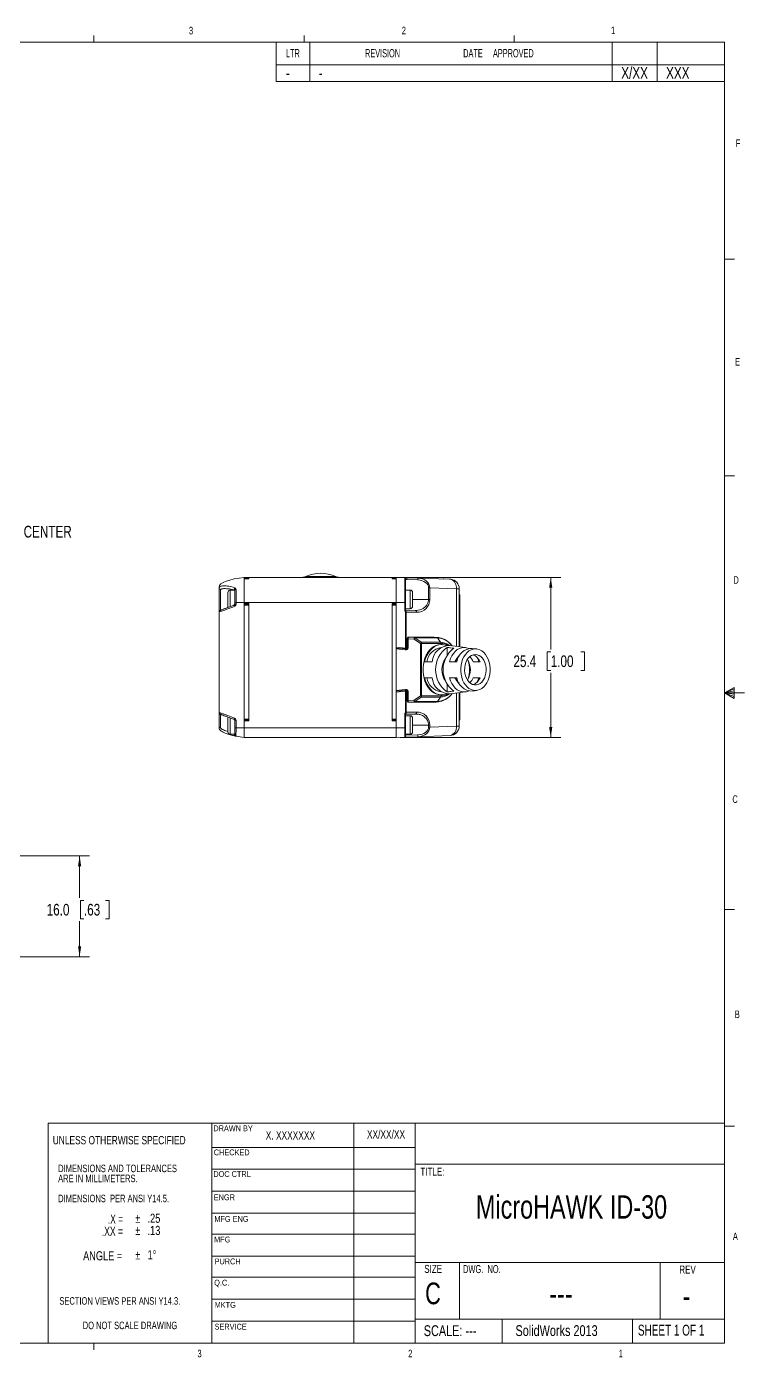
# Model space of a CAD drawing. Header units: millimetres. Extents: x 7 to 553, y 4 to 429.
# Drawn here: x 325.3 to 553, y 5.9 to 428.1 of the extents above; entities that cross this region are included whole.
import ezdxf

# ---------------------------------------------------------------- set-up
doc = ezdxf.new("R2010")
doc.units = ezdxf.units.MM
doc.styles.add('SLDTEXTSTYLE0', font='TXT', dxfattribs={"width": 0.75})
doc.styles.add('SLDTEXTSTYLE2', font='TXT', dxfattribs={"width": 0.694444})
doc.styles.add('SLDTEXTSTYLE3', font='TXT', dxfattribs={"width": 0.6875})
doc.styles.add('SLDTEXTSTYLE4', font='TXT', dxfattribs={"width": 0.7})
doc.styles.add('SLDTEXTSTYLE5', font='TXT', dxfattribs={"width": 0.55})
doc.dimstyles.new('SLDDIMSTYLE0', dxfattribs={"dimtxt": 3.704167, "dimasz": 3.302, "dimexe": 0, "dimexo": 0.0625, "dimgap": 0.926042, "dimtad": 0, "dimtih": 1, "dimtoh": 1, "dimdec": 1, "dimlfac": 0.5, "dimrnd": 1e-09, "dimzin": 12, "dimdsep": 46, "dimtxsty": 'SLDTEXTSTYLE0', "dimsah": 1, "dimcen": 0.09, "dimadec": 0, "dimazin": 3, "dimtfac": 1, "dimtdec": 1, "dimtofl": 0, "dimtmove": 0, "dimatfit": 3, "dimfxl": 1, "dimfrac": 2, "dimtolj": 1, "dimtzin": 12, "dimarcsym": 0})
doc.dimstyles.new('SLDDIMSTYLE1', dxfattribs={"dimtxt": 3.704167, "dimasz": 3.302, "dimexe": 0, "dimexo": 0.0625, "dimgap": 0.926042, "dimtad": 0, "dimtih": 1, "dimtoh": 1, "dimdec": 1, "dimlfac": 0.5, "dimrnd": 1e-09, "dimzin": 4, "dimdsep": 46, "dimtxsty": 'SLDTEXTSTYLE0', "dimsah": 1, "dimcen": 0.09, "dimadec": 0, "dimazin": 1, "dimtfac": 1, "dimtdec": 1, "dimtofl": 0, "dimtmove": 0, "dimatfit": 3, "dimfxl": 1, "dimfrac": 2, "dimtolj": 1, "dimtzin": 12, "dimarcsym": 0})

# ---------------------------------------------------------------- blocks, each defined once
blk = doc.blocks.new('SW_NOTE_1')
at = {"color": 0, "linetype": 'Continuous', "lineweight": 0, "char_height": 2.91, "attachment_point": 1, "style": 'SLDTEXTSTYLE0'}
for s, insert in [('%%p', (0, 3.75)), ('.25', (3.91, 3.75)), ('%%p', (0, -0.13)), ('.13', (3.91, -0.13)), ('%%p', (0, -7.89)), ('1°', (3.91, -7.89))]:
    blk.add_mtext(s, dxfattribs=dict(at, insert=insert))
blk = doc.blocks.new('SW_NOTE_2')
at = {"color": 0, "linetype": 'Continuous', "lineweight": 0, "char_height": 2.3813, "attachment_point": 1, "style": 'SLDTEXTSTYLE0'}
for s, insert in [('DIMENSIONS AND TOLERANCES', (0, 3.07)), ('ARE IN MILLIMETERS.', (0, -0.11)), ('DIMENSIONS  PER ANSI Y14.5.', (0, -6.46))]:
    blk.add_mtext(s, dxfattribs=dict(at, insert=insert))
blk = doc.blocks.new('SW_NOTE_3')
at = {"color": 0, "linetype": 'Continuous', "lineweight": 0, "char_height": 2.91, "attachment_point": 3}
for s, insert, style in [('.X =', (27.47, 3.75), 'SLDTEXTSTYLE3'), ('.XX =', (27.45, -0.13), 'SLDTEXTSTYLE4'), ('ANGLE =', (27.19, -7.89), 'SLDTEXTSTYLE0')]:
    blk.add_mtext(s, dxfattribs=dict(at, insert=insert, style=style))
blk = doc.blocks.new('_D_1')
at = {"color": 7, "linetype": 'Continuous', "lineweight": 18}
for p, q in [((442.59, 253.41), (494.75, 253.41)), ((491.58, 253.41), (491.58, 230.51)), ((491.58, 229.76), (490.45, 229.76)), ((490.45, 229.76), (490.45, 223.88)), ((501.15, 229.76), (502.28, 229.76)), ((502.28, 229.76), (502.28, 223.88)), ((490.45, 223.88), (491.58, 223.88)), ((502.28, 223.88), (501.15, 223.88)), ((491.58, 202.61), (491.58, 223.12)), ((443.81, 202.61), (494.75, 202.61))]:
    blk.add_line(p, q, dxfattribs=at)
for points in [[(491.58, 253.41), (491.07, 250.11), (492.09, 250.11)], [(491.58, 202.61), (492.09, 205.91), (491.07, 205.91)]]:
    blk.add_solid(points, dxfattribs=at)
at = {"color": 7, "linetype": 'Continuous', "lineweight": 18, "char_height": 3.704, "attachment_point": 1, "style": 'SLDTEXTSTYLE0'}
for s, insert in [('25.4', (479.75, 228.65)), ('1.00', (491.58, 228.65))]:
    blk.add_mtext(s, dxfattribs=dict(at, insert=insert))
blk = doc.blocks.new('_D_4')
at = {"color": 7, "linetype": 'Continuous', "lineweight": 18}
for p, q in [((304.05, 165.04), (345.27, 165.04)), ((342.1, 165.04), (342.1, 151.68)), ((343.47, 150.93), (342.34, 150.93)), ((342.34, 150.93), (342.34, 145.04)), ((350.3, 150.93), (351.43, 150.93)), ((351.43, 150.93), (351.43, 145.04)), ((342.1, 133.04), (342.1, 144.29)), ((342.34, 145.04), (343.47, 145.04)), ((351.43, 145.04), (350.3, 145.04)), ((305.52, 133.04), (345.27, 133.04))]:
    blk.add_line(p, q, dxfattribs=at)
for points in [[(342.1, 165.04), (341.59, 161.74), (342.6, 161.74)], [(342.1, 133.04), (342.6, 136.34), (341.59, 136.34)]]:
    blk.add_solid(points, dxfattribs=at)
at = {"color": 7, "linetype": 'Continuous', "lineweight": 18, "char_height": 3.704, "attachment_point": 1, "style": 'SLDTEXTSTYLE0'}
for s, insert in [('16.0', (331.64, 149.81)), ('.63', (343.47, 149.81))]:
    blk.add_mtext(s, dxfattribs=dict(at, insert=insert))

msp = doc.modelspace()

# ---------------------------------------------------------------- linework, layer by layer
at = {"color": 7, "linetype": 'Continuous', "lineweight": 18}
for p, q in [((13.281, 423.179), (546.681, 423.179)), ((346.656, 423.179), (346.656, 425.333)), ((404.441, 423.179), (404.441, 410.733)), ((413.331, 423.179), (413.331, 425.333)), ((415.109, 423.179), (415.109, 410.733)), ((480.006, 423.179), (480.006, 425.333)), ((511.121, 423.179), (511.121, 410.733)), ((525.345, 423.179), (525.345, 410.733)), ((546.681, 10.429), (546.681, 423.179)), ((404.441, 416.067), (546.681, 416.067)), ((404.441, 410.733), (546.681, 410.733)), ((546.681, 354.371), (549.856, 354.371)), ((546.681, 285.587), (549.856, 285.587)), ((394.337, 253.412), (395.837, 253.412)), ((394.337, 253.089), (394.337, 253.412)), ((394.337, 245.412), (394.337, 253.412)), ((395.837, 253.412), (395.837, 253.089)), ((395.837, 252.909), (395.837, 253.412)), ((395.837, 253.412), (441.318, 253.412)), ((402.08, 253.414), (402.08, 253.412)), ((403.392, 253.414), (402.08, 253.414)), ((403.392, 253.414), (403.392, 253.412)), ((404.174, 253.414), (404.174, 253.412)), ((405.08, 253.414), (405.08, 253.412)), ((407.74, 253.414), (407.74, 253.412)), ((407.74, 253.414), (412.681, 253.414)), ((424.475, 253.414), (435.416, 253.414)), ((435.416, 253.414), (435.416, 253.412)), ((441.318, 253.415), (442.55, 253.415)), ((441.318, 253.092), (441.318, 253.415)), ((442.539, 253.412), (442.539, 245.412)), ((442.55, 253.415), (442.55, 253.092)), ((445.912, 253.294), (442.55, 253.411)), ((386.337, 249.97), (386.337, 250.412)), ((386.337, 242.445), (386.337, 249.97)), ((388.986, 249.764), (388.73, 249.78)), ((391.203, 249.358), (389.904, 249.358)), ((391.377, 249.357), (391.377, 248.423)), ((394.337, 253.089), (395.837, 253.089)), ((395.837, 252.925), (394.337, 252.925)), ((394.337, 245.412), (394.337, 252.909)), ((395.837, 252.909), (394.337, 252.909)), ((441.318, 253.092), (442.55, 253.092)), ((441.318, 253.08), (441.318, 253.092)), ((441.318, 252.909), (441.318, 253.092)), ((442.539, 252.925), (441.318, 252.925)), ((442.539, 252.909), (441.318, 252.909)), ((442.539, 252.909), (442.539, 245.412)), ((442.55, 253.092), (442.55, 253.079)), ((445.288, 245.412), (445.288, 253.316)), ((445.539, 253.039), (445.539, 245.412)), ((445.902, 252.694), (445.539, 252.707)), ((447.012, 249.358), (445.539, 249.358)), ((449.452, 252.57), (445.902, 252.694)), ((445.912, 253.294), (449.463, 253.17)), ((449.463, 253.17), (459.449, 252.821)), ((452.822, 246.412), (452.822, 250.11)), ((452.822, 250.11), (453.235, 250.11)), ((453.235, 250.11), (453.235, 246.412)), ((461.66, 249.816), (453.235, 250.11)), ((457.655, 252.887), (457.655, 252.884)), ((459.449, 252.821), (459.644, 252.814)), ((462.539, 249.816), (461.66, 249.816)), ((462.539, 249.816), (462.539, 231.392)), ((389.142, 246.412), (389.142, 248.596)), ((389.142, 244.227), (389.142, 246.412)), ((391.377, 245.426), (391.377, 248.423)), ((394.337, 245.412), (391.779, 245.412)), ((394.337, 205.612), (394.337, 245.412)), ((394.337, 245.062), (394.337, 245.412)), ((394.337, 245.412), (442.539, 245.412)), ((395.837, 245.062), (394.337, 245.062)), ((395.837, 207.902), (395.837, 245.062)), ((442.539, 245.062), (441.318, 245.062)), ((441.318, 207.902), (441.318, 245.062)), ((445.288, 245.412), (442.539, 245.412)), ((442.539, 245.412), (442.539, 231.208)), ((442.539, 245.412), (442.539, 245.062)), ((445.288, 242.672), (445.288, 245.412)), ((445.539, 245.412), (445.288, 245.412)), ((445.539, 245.412), (445.539, 242.861)), ((447.774, 248.596), (447.774, 244.227)), ((452.822, 246.412), (453.235, 246.412)), ((462.539, 247.832), (462.793, 247.832)), ((462.793, 245.832), (462.539, 245.832)), ((462.793, 247.832), (462.793, 245.832)), ((462.793, 245.832), (462.793, 231.361)), ((386.337, 210.519), (386.337, 242.445)), ((395.837, 244.802), (394.337, 244.802)), ((394.337, 244.799), (395.837, 244.799)), ((395.837, 244.539), (394.337, 244.539)), ((394.337, 208.425), (394.337, 244.539)), ((395.837, 208.425), (395.837, 244.539)), ((442.539, 244.802), (441.318, 244.802)), ((445.539, 243.465), (447.012, 243.465)), ((445.539, 242.968), (448.651, 242.914)), ((445.545, 230.938), (445.545, 242.372)), ((445.72, 242.372), (445.545, 242.372)), ((445.72, 242.372), (445.72, 230.938)), ((449.065, 242.314), (445.72, 242.372)), ((446.038, 233.932), (446.038, 230.937)), ((446.307, 233.932), (446.307, 230.937)), ((448.222, 233.818), (446.307, 233.932)), ((454.573, 234.418), (446.531, 234.418)), ((446.547, 234.417), (446.531, 234.418)), ((446.547, 234.417), (448.235, 234.316)), ((454.589, 234.417), (446.547, 234.417)), ((450.227, 232.449), (448.222, 233.818)), ((448.235, 234.316), (455.403, 234.316)), ((448.454, 234.172), (450.46, 232.803)), ((455.622, 234.172), (448.454, 234.172)), ((450.227, 215.774), (450.227, 232.449)), ((450.564, 232.449), (450.227, 232.449)), ((450.46, 232.803), (456.59, 232.803)), ((450.564, 232.449), (450.564, 215.774)), ((456.694, 232.449), (450.564, 232.449)), ((454.589, 234.417), (454.573, 234.418)), ((455.403, 234.316), (454.589, 234.417)), ((455.226, 234.377), (454.589, 234.417)), ((456.035, 234.277), (455.226, 234.377)), ((455.622, 234.172), (456.59, 232.803)), ((442.535, 217.541), (442.535, 230.683)), ((445.445, 230.421), (442.535, 230.683)), ((442.539, 231.208), (445.545, 230.938)), ((442.539, 230.947), (442.539, 231.208)), ((442.55, 231.171), (442.55, 230.719)), ((442.55, 230.945), (445.513, 230.679)), ((442.55, 230.941), (445.46, 230.679)), ((445.545, 230.938), (445.72, 230.938)), ((456.694, 232.088), (457.187, 232.057)), ((457.395, 232.031), (457.187, 232.057)), ((458.699, 231.175), (458.699, 228.714)), ((464.53, 231.145), (459.528, 231.766)), ((460.318, 231.668), (460.041, 231.995)), ((462.291, 228.22), (462.375, 228.144)), ((462.416, 228.22), (462.297, 228.22)), ((468.089, 230.703), (466.663, 230.88)), ((469.148, 226.652), (466.998, 226.652)), ((451.576, 221.572), (453.925, 221.572)), ((462.375, 220.079), (462.291, 220.003)), ((462.297, 220.003), (462.416, 220.003)), ((466.998, 221.572), (469.148, 221.572)), ((442.535, 217.541), (445.445, 217.802)), ((445.545, 217.285), (442.539, 217.015)), ((442.539, 217.015), (442.539, 217.276)), ((442.539, 217.015), (442.539, 205.612)), ((445.513, 217.544), (442.55, 217.278)), ((445.46, 217.544), (442.55, 217.283)), ((442.55, 217.504), (442.55, 217.052)), ((445.545, 210.591), (445.545, 217.285)), ((445.72, 217.285), (445.545, 217.285)), ((445.72, 217.285), (445.72, 210.591)), ((446.038, 217.286), (446.038, 214.291)), ((446.307, 217.286), (446.307, 214.291)), ((448.222, 214.405), (450.227, 215.774)), ((450.46, 215.42), (448.454, 214.052)), ((450.564, 215.774), (450.227, 215.774)), ((456.59, 215.42), (450.46, 215.42)), ((450.564, 215.774), (456.694, 215.774)), ((455.622, 214.052), (456.59, 215.42)), ((457.187, 216.166), (457.395, 216.192)), ((458.699, 219.51), (458.699, 217.049)), ((459.528, 216.457), (464.53, 217.078)), ((460, 216.182), (460.318, 216.555)), ((462.539, 216.831), (462.539, 206.207)), ((462.793, 216.862), (462.793, 210.222)), ((466.663, 217.343), (468.089, 217.52)), ((546.681, 216.804), (549.83, 218.469)), ((549.83, 218), (546.681, 216.804)), ((549.83, 217.392), (546.681, 216.804)), ((549.83, 216.315), (546.681, 216.804)), ((549.83, 215.637), (546.681, 216.804)), ((549.83, 214.943), (546.681, 216.804)), ((546.681, 216.804), (553.031, 216.804)), ((549.83, 218.469), (549.83, 214.943)), ((446.307, 214.291), (448.222, 214.405)), ((446.531, 213.805), (446.547, 213.806)), ((446.531, 213.805), (454.573, 213.805)), ((448.235, 213.907), (446.547, 213.806)), ((446.547, 213.806), (454.589, 213.806)), ((455.403, 213.907), (448.235, 213.907)), ((448.454, 214.052), (455.622, 214.052)), ((454.589, 213.806), (454.573, 213.805)), ((455.403, 213.907), (454.589, 213.806)), ((454.589, 213.806), (455.226, 213.846)), ((455.226, 213.846), (456.035, 213.946)), ((386.337, 205.612), (386.337, 210.519)), ((389.142, 206.552), (389.142, 208.736)), ((391.377, 208.093), (391.377, 207.203)), ((391.377, 205.62), (391.377, 207.203)), ((394.337, 208.425), (395.837, 208.425)), ((395.837, 208.165), (394.337, 208.165)), ((395.837, 208.162), (394.337, 208.162)), ((394.337, 205.612), (394.337, 207.902)), ((395.837, 207.902), (394.337, 207.902)), ((442.539, 208.167), (441.318, 208.167)), ((442.539, 208.162), (441.318, 208.162)), ((442.539, 207.902), (441.318, 207.902)), ((442.539, 207.902), (442.539, 205.612)), ((445.288, 205.612), (445.288, 210.291)), ((445.539, 210.103), (445.539, 205.612)), ((448.651, 210.05), (445.539, 209.995)), ((447.012, 209.498), (445.539, 209.498)), ((445.72, 210.591), (445.545, 210.591)), ((445.72, 210.591), (449.065, 210.65)), ((447.774, 208.736), (447.774, 206.552)), ((462.539, 210.222), (462.793, 210.222)), ((462.793, 208.222), (462.539, 208.222)), ((462.793, 210.222), (462.793, 208.222)), ((389.142, 204.367), (389.142, 206.552)), ((389.904, 203.605), (391.377, 203.605)), ((391.377, 205.62), (391.377, 203.605)), ((394.337, 205.612), (391.78, 205.612)), ((391.781, 203.003), (391.781, 203.003)), ((394.337, 205.612), (394.337, 202.612)), ((394.337, 205.612), (442.539, 205.612)), ((445.288, 205.612), (442.539, 205.612)), ((442.539, 205.612), (442.539, 202.612)), ((445.288, 202.708), (442.539, 202.612)), ((445.288, 202.708), (445.288, 205.612)), ((445.539, 205.612), (445.288, 205.612)), ((449.463, 202.853), (445.288, 202.708)), ((445.539, 205.612), (445.539, 202.967)), ((445.539, 203.605), (447.012, 203.605)), ((445.539, 203.316), (449.452, 203.453)), ((447.774, 206.552), (447.774, 204.367)), ((459.644, 203.209), (449.463, 202.853)), ((452.822, 206.552), (453.235, 206.552)), ((452.822, 205.913), (452.822, 206.552)), ((452.822, 205.913), (453.235, 205.913)), ((453.235, 206.552), (453.235, 205.913)), ((453.235, 205.913), (461.66, 206.207)), ((461.66, 206.207), (462.539, 206.207)), ((394.337, 202.612), (442.539, 202.612)), ((546.681, 148.021), (549.856, 148.021)), ((332.087, 80.281), (546.681, 80.281)), ((332.087, 10.429), (332.087, 80.281)), ((384.098, 80.281), (384.098, 10.429)), ((429.055, 80.281), (429.055, 10.429)), ((448.581, 80.281), (448.581, 10.429)), ((448.581, 80.281), (448.581, 10.429)), ((448.581, 80.281), (448.581, 10.429)), ((546.681, 80.281), (546.681, 10.429)), ((546.681, 79.238), (549.856, 79.238)), ((448.581, 72.553), (384.098, 72.553)), ((448.581, 65.583), (384.098, 65.583)), ((448.581, 67.226), (546.681, 67.226)), ((448.581, 58.613), (384.098, 58.613)), ((448.581, 51.643), (384.098, 51.643)), ((448.581, 44.976), (384.098, 44.976)), ((448.581, 38.006), (384.098, 38.006)), ((448.581, 36.028), (546.681, 36.028)), ((462.647, 36.028), (462.647, 17.999)), ((526.343, 36.028), (526.343, 17.999)), ((448.581, 31.339), (384.098, 31.339)), ((448.581, 24.369), (384.098, 24.369)), ((448.581, 17.399), (384.098, 17.399)), ((448.581, 17.999), (546.681, 17.999)), ((476.215, 17.999), (476.215, 10.429)), ((517.515, 17.999), (517.515, 10.429)), ((546.681, 10.429), (13.281, 10.429)), ((346.656, 10.429), (346.656, 8.275)), ((512.413, 10.429), (546.681, 10.429))]:
    msp.add_line(p, q, dxfattribs=at)
at = {"color": 8, "linetype": 'Continuous', "lineweight": 18}
for p, q in [((413.811, 253.68), (423.345, 253.68)), ((386.793, 249.535), (386.793, 242.831)), ((389.904, 249.358), (389.904, 246.412)), ((447.012, 243.465), (447.012, 249.358)), ((459.644, 252.814), (459.648, 252.81)), ((461.66, 231.502), (461.66, 249.816)), ((389.904, 246.412), (389.904, 244.126)), ((452.822, 246.412), (447.774, 246.412)), ((442.539, 244.542), (441.318, 244.542)), ((446.307, 233.932), (446.038, 233.932)), ((445.46, 230.679), (445.514, 230.679)), ((445.72, 230.938), (446.038, 230.938)), ((446.307, 230.937), (446.038, 230.937)), ((445.514, 217.544), (445.46, 217.544)), ((446.038, 217.285), (445.72, 217.285)), ((446.038, 217.286), (446.307, 217.286)), ((461.66, 206.207), (461.66, 216.722)), ((446.038, 214.291), (446.307, 214.291)), ((386.793, 210.133), (386.793, 205.726)), ((389.904, 208.854), (389.904, 206.552)), ((441.318, 208.427), (442.539, 208.427)), ((447.012, 206.552), (447.012, 209.498)), ((389.904, 206.552), (389.904, 203.605)), ((447.012, 203.605), (447.012, 206.552)), ((452.822, 206.552), (447.774, 206.552))]:
    msp.add_line(p, q, dxfattribs=at)
at = {"color": 7, "linetype": 'Continuous', "lineweight": 18, "flags": 128}
for points in [[(445.288, 253.316), (445.539, 253.307), (445.912, 253.294)], [(457.467, 252.89), (457.514, 252.889), (457.591, 252.888), (457.639, 252.887), (457.655, 252.887)], [(461.756, 251.837), (461.756, 251.837), (461.753, 251.837), (461.75, 251.837), (461.745, 251.837), (461.739, 251.837), (461.731, 251.837), (461.722, 251.837), (461.712, 251.838)], [(455.403, 234.316), (456.273, 234.242), (456.936, 234.083)], [(457.187, 216.166), (456.694, 216.135), (455.926, 216.21), (455.172, 216.431), (454.447, 216.796), (453.763, 217.297), (453.135, 217.924), (452.572, 218.667), (452.086, 219.512), (451.686, 220.442), (451.38, 221.441), (451.172, 222.489), (451.067, 223.567), (451.067, 224.656), (451.172, 225.734), (451.38, 226.783), (451.686, 227.781), (452.086, 228.711), (452.572, 229.556), (453.135, 230.299), (453.763, 230.927), (454.447, 231.427), (455.172, 231.792), (455.926, 232.013), (456.694, 232.088)], [(451.576, 226.652), (451.875, 227.667), (452.27, 228.614), (452.753, 229.475), (453.316, 230.233), (453.948, 230.874), (454.635, 231.386), (455.367, 231.759), (456.128, 231.986), (456.903, 232.062), (457.679, 231.986), (458.439, 231.759), (458.462, 231.75)], [(459.435, 226.652), (459.756, 227.61), (460.176, 228.489), (460.683, 229.269), (461.268, 229.933), (461.917, 230.466), (462.614, 230.855), (463.345, 231.093), (464.093, 231.172), (464.841, 231.093), (465.572, 230.855), (465.596, 230.845)], [(467.679, 217.495), (468.377, 217.569), (469.059, 217.789), (469.71, 218.15), (470.315, 218.644), (470.862, 219.261), (471.338, 219.986), (471.731, 220.803), (472.035, 221.694), (472.241, 222.639), (472.345, 223.617), (472.345, 224.606), (472.241, 225.584), (472.035, 226.529), (471.731, 227.42), (471.338, 228.237), (470.862, 228.962), (470.315, 229.579), (469.71, 230.073), (469.059, 230.435), (468.377, 230.655), (467.679, 230.729), (466.982, 230.655), (466.3, 230.435), (465.649, 230.073), (465.044, 229.579), (464.497, 228.962), (464.021, 228.237), (463.627, 227.42), (463.324, 226.529), (463.118, 225.584), (463.014, 224.606), (463.014, 223.617), (463.118, 222.639), (463.324, 221.694), (463.627, 220.803), (464.021, 219.986), (464.497, 219.261), (465.044, 218.644), (465.649, 218.15), (466.3, 217.789), (466.982, 217.569), (467.679, 217.495)], [(467.679, 228.942), (468.289, 228.864), (468.879, 228.634), (469.431, 228.258), (469.927, 227.749), (470.35, 227.123), (470.687, 226.4), (470.928, 225.604), (471.064, 224.76), (471.091, 223.895), (471.009, 223.037), (470.82, 222.213), (470.53, 221.451), (470.148, 220.774), (469.687, 220.204), (469.161, 219.76), (468.588, 219.456), (467.986, 219.301), (467.373, 219.301), (466.771, 219.456), (466.198, 219.76), (465.672, 220.204), (465.211, 220.774), (464.829, 221.451), (464.539, 222.213), (464.35, 223.037), (464.268, 223.895), (464.295, 224.76), (464.431, 225.604), (464.672, 226.4), (465.009, 227.123), (465.432, 227.749), (465.928, 228.258), (466.479, 228.634), (467.07, 228.864), (467.679, 228.942)], [(468.253, 228.017), (468.43, 227.61), (468.751, 226.652)], [(461.573, 227.371), (461.578, 227.364), (461.854, 226.876)], [(458.462, 216.473), (458.439, 216.464), (457.679, 216.237), (456.903, 216.161), (456.128, 216.237), (455.367, 216.464), (454.635, 216.837), (453.948, 217.349), (453.316, 217.99), (452.753, 218.749), (452.27, 219.61), (451.875, 220.557), (451.576, 221.572)], [(465.596, 217.379), (465.572, 217.368), (464.841, 217.131), (464.093, 217.051), (463.345, 217.131), (462.614, 217.368), (461.917, 217.757), (461.268, 218.29), (460.683, 218.954), (460.176, 219.734), (459.756, 220.613), (459.435, 221.572)], [(461.854, 221.348), (461.578, 220.86), (461.573, 220.852)], [(468.751, 221.572), (468.43, 220.613), (468.253, 220.207)], [(456.891, 214.126), (456.273, 213.982), (455.403, 213.907)], [(386.337, 210.519), (386.345, 210.429), (386.346, 210.428)]]:
    msp.add_lwpolyline(points, dxfattribs=at)
at = {"color": 8, "linetype": 'Continuous', "lineweight": 18, "flags": 128}
for points in [[(445.72, 230.938), (445.716, 230.883), (445.703, 230.831), (445.684, 230.783), (445.657, 230.743), (445.625, 230.711), (445.589, 230.689), (445.551, 230.679), (445.536, 230.678)], [(445.72, 217.285), (445.716, 217.34), (445.703, 217.392), (445.684, 217.44), (445.657, 217.481), (445.625, 217.512), (445.589, 217.534), (445.551, 217.544), (445.536, 217.545)]]:
    msp.add_lwpolyline(points, dxfattribs=at)
at = {"color": 7, "linetype": 'Continuous', "lineweight": 18}
for centre, radius, start, end in [((412.571, 256.412), 3, 270, 294.4058), ((418.578, 243.174), 11.537, 65.5942, 114.4058), ((424.584, 256.412), 3, 245.5942, 270), ((386.801, 250), 0.465, 183.73608, 269.08635), ((389.904, 248.596), 0.762, 90, 180), ((437.311, 253.144), 8.602, 357.0022, 0.99754), ((447.012, 248.596), 0.762, 0, 90), ((440.862, 253.02), 8.602, 357.00219, 0.99754), ((459.539, 249.816), 3, 42.34282, 88), ((458.88, 250.173), 2.803, 352.6848, 68.54584), ((459.512, 249.829), 2.979, 42.3923, 82.41399), ((460.648, 250.826), 1.5, 42.34282, 58.16646), ((459.539, 249.816), 3, 0, 42.34282), ((392.041, 258.307), 12.898, 267.04975, 268.83636), ((389.904, 244.227), 0.762, 180, 205.62349), ((447.012, 244.227), 0.762, 270, 0), ((448.537, 242.393), 0.533, 351.47852, 77.71415), ((444.117, 234.177), 4.12, 354.99635, 1.92978), ((439.955, 239.509), 10.036, 325.45704, 327.87305), ((448.182, 233.997), 0.324, 32.6949, 80.49884), ((441.961, 238.14), 10.036, 325.4569, 327.87312), ((449.945, 232.46), 0.619, 358.99944, 33.65058), ((455.35, 233.997), 0.324, 32.69472, 80.49902), ((456.075, 232.46), 0.619, 358.99962, 33.65039), ((443.175, 230.682), 2.285, 353.44795, 359.92556), ((445.536, 230.938), 0.26, 264.86624, 270), ((457.593, 225.797), 5.371, 98.39214, 170.84342), ((459.566, 226.098), 5.669, 90.38549, 174.39278), ((463.685, 224.112), 8.646, 125.21955, 234.78045), ((465.804, 224.112), 8.394, 126.1346, 233.8654), ((465.108, 225.043), 4.237, 127.32823, 157.6902), ((466.703, 225.907), 4.973, 90.46656, 171.39244), ((462.974, 224.982), 4.356, 22.53142, 48.04994), ((465.683, 225.367), 3.695, 20.3511, 69.7691), ((463.173, 224.112), 6.126, 144.27309, 215.72691), ((459.808, 224.112), 6.276, 328.61245, 31.38755), ((455.468, 224.112), 10.338, 343.92702, 16.07298), ((457.593, 222.426), 5.371, 189.15658, 261.60786), ((459.566, 222.126), 5.669, 185.60722, 269.6145), ((465.108, 223.18), 4.237, 202.30982, 232.67174), ((466.649, 222.253), 4.91, 187.97817, 270.16282), ((462.974, 223.241), 4.356, 311.95007, 337.46857), ((465.739, 222.801), 3.623, 289.70887, 340.17092), ((443.175, 217.541), 2.285, 0.07443, 6.55205), ((445.536, 217.285), 0.26, 90, 95.13376), ((441.96, 210.083), 10.037, 32.127, 34.54297), ((449.945, 215.763), 0.619, 326.34939, 1.0006), ((456.075, 215.763), 0.619, 326.34957, 1.00041), ((439.953, 208.713), 10.038, 32.1272, 34.54278), ((444.117, 214.046), 4.12, 358.07022, 5.00365), ((448.182, 214.227), 0.324, 279.50082, 327.30561), ((455.35, 214.227), 0.324, 279.50063, 327.30579), ((389.904, 208.736), 0.762, 154.18509, 180), ((447.012, 208.736), 0.762, 0, 90), ((448.537, 210.571), 0.533, 282.28565, 8.52159), ((386.694, 205.158), 0.577, 80.06456, 128.16808), ((389.904, 204.367), 0.762, 180, 270), ((392.089, 230.077), 24.468, 268.33177, 269.2764), ((445.279, 202.967), 0.26, 272, 0), ((447.012, 204.367), 0.762, 270, 0), ((440.862, 203.003), 8.602, 359.00246, 2.99781), ((459.04, 205.792), 2.653, 283.15487, 8.99428), ((459.539, 206.207), 3, 272, 0)]:
    msp.add_arc(centre, radius, start, end, dxfattribs=at)
at = {"color": 8, "linetype": 'Continuous', "lineweight": 18}
for centre, radius, start, end in [((455.385, 228.115), 6.061, 39.80579, 87.75208), ((456.515, 227.986), 4.817, 51.77074, 89.09935), ((456.657, 227.988), 4.461, 58.57816, 89.52808), ((443.777, 231.027), 1.771, 348.65547, 357.10774), ((443.777, 217.196), 1.771, 2.89223, 11.34456), ((455.389, 220.095), 6.048, 272.21647, 319.68348), ((456.515, 220.237), 4.817, 270.90069, 308.22921), ((456.657, 220.235), 4.461, 270.4719, 301.42184)]:
    msp.add_arc(centre, radius, start, end, dxfattribs=at)
at = {"color": 7, "linetype": 'Continuous', "lineweight": 18}
for centre, major_axis, ratio, start_param, end_param in [((395.647, 251.133), (-9.308, -0.772), 0.2565859, 4.8322671, 6.2618995), ((449.367, 250.172), (3.453, -0.119), 0.6945522, 0.0238477, 1.5699639), ((449.357, 250.172), (3.877, -0.133), 0.7732759, 0.0237256, 1.5698418), ((459.392, 249.821), (3.686, -0.243), 0.8118726, 1.484944, 1.6090195), ((449.136, 246.412), (4.099, 0), 0.9998476, 4.694933, 6.2831853), ((445.047, 242.377), (0.498, -0.008), 0.6823619, 0.0115345, 1.0771969), ((445.038, 242.377), (0.682, -0.011), 0.8796322, 0.0109495, 0.8227207), ((446.547, 233.917), (0.011, 0.5), 0.4798913, 0.0431869, 1.5501983), ((445.545, 230.937), (0.762, 0), 0.6824141, 4.5814893, 6.2831853), ((445.536, 230.937), (0.578, 0), 0.449708, 4.5814893, 4.712389), ((445.545, 217.286), (0.762, 0), 0.6824141, 0, 1.701696), ((445.536, 217.286), (0.578, 0), 0.449708, 1.5707963, 1.701696), ((446.547, 214.306), (-0.011, 0.5), 0.4798913, 1.5913943, 3.0984057), ((445.047, 210.587), (0.498, 0.008), 0.6823619, 5.2059884, 6.2716508), ((445.038, 210.587), (0.682, 0.011), 0.8796322, 5.4604646, 6.2722358), ((449.136, 206.552), (4.099, 0), 0.9998476, 0, 1.5882523), ((395.647, 204.89), (-9.308, 0.772), 0.2565859, 1.1638293, 1.4509182), ((449.367, 205.852), (3.453, 0.119), 0.6945522, 4.7132214, 6.2593376), ((449.357, 205.852), (3.877, 0.133), 0.7732759, 4.7133435, 6.2594597)]:
    msp.add_ellipse(centre, major_axis=major_axis, ratio=ratio, start_param=start_param, end_param=end_param, dxfattribs=at)
for points, knots in [([(386.337, 249.97), (386.338, 249.997), (386.344, 250.105), (386.468, 250.341), (386.761, 250.512), (387.192, 250.642), (387.777, 250.714), (388.542, 250.706), (389.746, 250.556), (390.682, 250.318), (391.31, 250.104), (391.316, 250.102)], [0, 0, 0, 0, 0.0146919, 0.0585351, 0.1506508, 0.2287008, 0.3372884, 0.4989149, 0.6607297, 0.9967545, 1, 1, 1, 1]), ([(388.73, 249.813), (388.883, 249.805), (389.317, 249.78), (390.122, 249.629), (390.826, 249.491), (391.226, 249.35), (391.276, 249.333)], [0, 0, 0, 0, 0.1869279, 0.5313861, 0.9416978, 1, 1, 1, 1]), ([(391.316, 250.102), (391.291, 250.059), (391.242, 249.974), (391.189, 249.819), (391.159, 249.664), (391.155, 249.521), (391.18, 249.412), (391.21, 249.35), (391.234, 249.341), (391.235, 249.34)], [0, 0, 0, 0, 0.1647422, 0.3294841, 0.4942257, 0.6589677, 0.8237102, 0.9884504, 1, 1, 1, 1]), ([(391.239, 249.336), (391.241, 249.334), (391.245, 249.332), (391.269, 249.3), (391.281, 249.263), (391.288, 249.24)], [0, 0, 0, 0, 0.3671535, 0.6084749, 1, 1, 1, 1]), ([(391.289, 249.236), (391.292, 249.231), (391.322, 249.166), (391.362, 248.955), (391.383, 248.673), (391.372, 248.463), (391.368, 248.384)], [0, 0, 0, 0, 0.0271516, 0.3561564, 0.755714, 1, 1, 1, 1]), ([(391.316, 250.102), (391.361, 250.08), (391.45, 250.036), (391.566, 249.898), (391.62, 249.778), (391.656, 249.699)], [0, 0, 0, 0, 0.2596968, 0.5159859, 1, 1, 1, 1]), ([(391.656, 249.699), (391.686, 249.601), (391.753, 249.378), (391.809, 248.698), (391.69, 247.731), (391.752, 246.52), (391.77, 245.781), (391.779, 245.412)], [0, 0, 0, 0, 0.0820781, 0.1867162, 0.5156256, 0.7579692, 1, 1, 1, 1]), ([(445.288, 253.316), (445.289, 253.316), (445.304, 253.315), (445.364, 253.307), (445.449, 253.26), (445.525, 253.158), (445.535, 253.074), (445.539, 253.039)], [0, 0, 0, 0, 0.01116355, 0.13040051, 0.5129909, 0.79558153, 1, 1, 1, 1]), ([(391.308, 244.909), (391.299, 244.874), (391.289, 244.828), (391.267, 244.774), (391.249, 244.748), (391.229, 244.722), (391.217, 244.708), (391.211, 244.701)], [0, 0, 0, 0, 0.4520739, 0.5745199, 0.696541, 0.8309778, 1, 1, 1, 1]), ([(391.373, 245.398), (391.373, 245.385), (391.371, 245.244), (391.353, 245.029), (391.283, 244.844), (391.258, 244.779)], [0, 0, 0, 0, 0.06242949, 0.66997327, 1, 1, 1, 1]), ([(391.779, 245.412), (391.77, 245.237), (391.758, 245.018), (391.701, 244.809), (391.69, 244.768)], [0, 0, 0, 0, 0.8025055, 1, 1, 1, 1]), ([(448.651, 242.914), (448.956, 242.925), (449.567, 242.948), (450.475, 243.21), (451.361, 243.674), (452.117, 244.363), (452.617, 245.206), (452.804, 245.914), (452.818, 246.299), (452.822, 246.412)], [0, 0, 0, 0, 0.1683734, 0.3368126, 0.5103212, 0.6929134, 0.8383053, 0.9527611, 1, 1, 1, 1]), ([(391.316, 244.249), (390.48, 243.912), (389.327, 243.447), (387.888, 242.951), (387.097, 242.687), (386.584, 242.521), (386.366, 242.459), (386.345, 242.449), (386.337, 242.445)], [0, 0, 0, 0, 0.4529453, 0.625001, 0.7994629, 0.9104032, 0.9632369, 1, 1, 1, 1]), ([(391.229, 244.683), (391.203, 244.671), (390.807, 244.487), (389.99, 244.199), (388.904, 243.776), (388.001, 243.448), (387.368, 243.222), (386.956, 243.062), (386.711, 242.967), (386.528, 242.836), (386.422, 242.689), (386.37, 242.546), (386.379, 242.468), (386.381, 242.45)], [0, 0, 0, 0, 0.0149384, 0.2257543, 0.4531544, 0.6305749, 0.748431, 0.8333442, 0.8960334, 0.9248661, 0.9597305, 0.9906335, 1, 1, 1, 1]), ([(391.219, 244.703), (391.212, 244.698), (391.198, 244.686), (391.2, 244.618), (391.22, 244.517), (391.26, 244.389), (391.297, 244.296), (391.316, 244.249)], [0, 0, 0, 0, 0.1724766, 0.3793573, 0.5862356, 0.7931187, 1, 1, 1, 1]), ([(391.69, 244.768), (391.653, 244.667), (391.595, 244.509), (391.459, 244.331), (391.361, 244.275), (391.316, 244.249)], [0, 0, 0, 0, 0.4857568, 0.7604279, 1, 1, 1, 1]), ([(445.509, 242.809), (445.492, 242.799), (445.46, 242.781), (445.386, 242.737), (445.328, 242.699), (445.295, 242.677), (445.289, 242.673), (445.288, 242.672)], [0, 0, 0, 0, 0.3010704, 0.6010071, 0.9334335, 0.984557, 1, 1, 1, 1]), ([(445.539, 242.861), (445.537, 242.847), (445.533, 242.826), (445.515, 242.813), (445.509, 242.809)], [0, 0, 0, 0, 0.6815229, 1, 1, 1, 1]), ([(446.531, 234.418), (446.468, 234.411), (446.346, 234.399), (446.19, 234.299), (446.081, 234.158), (446.041, 234.026), (446.038, 233.95), (446.038, 233.932)], [0, 0, 0, 0, 0.2591032, 0.5001918, 0.7157631, 0.9356833, 1, 1, 1, 1]), ([(460.005, 232.053), (459.997, 232.062), (459.78, 232.334), (459.295, 232.774), (458.553, 233.349), (457.777, 233.792), (457.238, 233.98), (456.977, 234.071)], [0, 0, 0, 0, 0.0088492, 0.261118, 0.5127591, 0.763389, 1, 1, 1, 1]), ([(446.038, 230.937), (446.037, 230.926), (446.034, 230.898), (446.001, 230.844), (445.923, 230.772), (445.766, 230.699), (445.599, 230.672), (445.488, 230.679), (445.459, 230.68)], [0, 0, 0, 0, 0.0453953, 0.1267985, 0.2685744, 0.5089126, 0.8743776, 1, 1, 1, 1]), ([(458.699, 231.175), (459.077, 231.125), (459.795, 231.03), (460.513, 230.936), (460.854, 230.89)], [0, 0, 0, 0, 0.5254176, 1, 1, 1, 1]), ([(453.925, 226.652), (453.567, 226.652), (452.784, 226.652), (452.002, 226.652), (451.576, 226.652)], [0, 0, 0, 0, 0.4563149, 1, 1, 1, 1]), ([(461.786, 226.652), (461.406, 226.652), (460.622, 226.652), (459.838, 226.652), (459.435, 226.652)], [0, 0, 0, 0, 0.4856565, 1, 1, 1, 1]), ([(459.435, 221.572), (459.838, 221.572), (460.622, 221.572), (461.406, 221.572), (461.786, 221.572)], [0, 0, 0, 0, 0.5143435, 1, 1, 1, 1]), ([(445.459, 217.543), (445.51, 217.545), (445.647, 217.55), (445.831, 217.503), (445.969, 217.416), (446.025, 217.345), (446.037, 217.305), (446.038, 217.289), (446.038, 217.286)], [0, 0, 0, 0, 0.2232417, 0.6001672, 0.8179232, 0.9294379, 0.9901897, 1, 1, 1, 1]), ([(456.929, 214.149), (457.117, 214.205), (457.581, 214.345), (458.289, 214.712), (459.04, 215.234), (459.6, 215.713), (459.885, 216.049), (459.957, 216.134)], [0, 0, 0, 0, 0.1696665, 0.4169303, 0.665406, 0.9151661, 1, 1, 1, 1]), ([(460.854, 217.333), (460.513, 217.288), (459.795, 217.193), (459.077, 217.098), (458.699, 217.049)], [0, 0, 0, 0, 0.4745824, 1, 1, 1, 1]), ([(446.038, 214.291), (446.041, 214.245), (446.05, 214.143), (446.125, 213.997), (446.253, 213.876), (446.397, 213.814), (446.493, 213.808), (446.531, 213.805)], [0, 0, 0, 0, 0.1682934, 0.3794107, 0.6025869, 0.8460455, 1, 1, 1, 1]), ([(386.337, 210.519), (386.34, 210.516), (386.349, 210.51), (386.434, 210.486), (386.639, 210.423), (387.156, 210.257), (388.007, 209.973), (389.432, 209.472), (390.553, 209.044), (391.287, 208.727), (391.316, 208.714)], [0, 0, 0, 0, 0.02467343, 0.05610267, 0.11136924, 0.1962125, 0.39506863, 0.59940871, 0.98401162, 1, 1, 1, 1]), ([(386.386, 210.432), (386.386, 210.429), (386.386, 210.376), (386.43, 210.284), (386.501, 210.171), (386.593, 210.086), (386.703, 210.014), (386.884, 209.927), (387.202, 209.806), (387.705, 209.62), (388.39, 209.373), (389.299, 209.034), (390.274, 208.682), (390.947, 208.4), (391.229, 208.281)], [0, 0, 0, 0, 0.0012371, 0.0275958, 0.0507054, 0.0724536, 0.0955759, 0.1317708, 0.2085135, 0.3130426, 0.4465507, 0.616096, 0.8389645, 1, 1, 1, 1]), ([(391.316, 208.714), (391.297, 208.668), (391.26, 208.574), (391.22, 208.446), (391.2, 208.345), (391.198, 208.277), (391.213, 208.265), (391.219, 208.26)], [0, 0, 0, 0, 0.20598086, 0.41196346, 0.61794127, 0.82392155, 1, 1, 1, 1]), ([(391.211, 208.262), (391.217, 208.255), (391.229, 208.241), (391.249, 208.215), (391.267, 208.188), (391.289, 208.134), (391.3, 208.089), (391.308, 208.053)], [0, 0, 0, 0, 0.1689892, 0.3034488, 0.4255078, 0.5479938, 1, 1, 1, 1]), ([(391.304, 208.052), (391.322, 207.981), (391.378, 207.76), (391.379, 207.467), (391.375, 207.252), (391.374, 207.19)], [0, 0, 0, 0, 0.2556989, 0.786382, 1, 1, 1, 1]), ([(391.316, 208.714), (391.362, 208.688), (391.459, 208.632), (391.596, 208.453), (391.654, 208.295), (391.691, 208.194)], [0, 0, 0, 0, 0.2395391, 0.5143234, 1, 1, 1, 1]), ([(391.691, 208.194), (391.702, 208.152), (391.77, 207.899), (391.792, 207.269), (391.761, 206.453), (391.775, 205.851), (391.78, 205.612)], [0, 0, 0, 0, 0.0505311, 0.3028709, 0.7232413, 1, 1, 1, 1]), ([(445.509, 210.155), (445.492, 210.164), (445.46, 210.183), (445.386, 210.227), (445.328, 210.264), (445.295, 210.287), (445.289, 210.29), (445.288, 210.291)], [0, 0, 0, 0, 0.3010712, 0.601009, 0.9334336, 0.9845587, 1, 1, 1, 1]), ([(445.509, 210.155), (445.52, 210.144), (445.537, 210.129), (445.538, 210.109), (445.539, 210.103)], [0, 0, 0, 0, 0.6805151, 1, 1, 1, 1]), ([(452.822, 206.552), (452.801, 206.813), (452.76, 207.338), (452.409, 208.167), (451.872, 208.848), (451.207, 209.366), (450.482, 209.744), (449.622, 210.01), (448.977, 210.036), (448.651, 210.05)], [0, 0, 0, 0, 0.1091912, 0.219334, 0.3900909, 0.5156503, 0.6446529, 0.8199088, 1, 1, 1, 1]), ([(391.316, 203.098), (390.844, 203.206), (389.838, 203.435), (388.548, 203.864), (387.476, 204.334), (386.867, 204.735), (386.539, 205.084), (386.404, 205.3), (386.343, 205.467), (386.338, 205.583), (386.337, 205.612)], [0, 0, 0, 0, 0.256755, 0.5467047, 0.7036567, 0.8592826, 0.9146662, 0.9426298, 0.9860427, 1, 1, 1, 1]), ([(391.24, 203.669), (391.234, 203.648), (391.215, 203.579), (391.201, 203.456), (391.2, 203.318), (391.222, 203.204), (391.26, 203.123), (391.297, 203.106), (391.316, 203.098)], [0, 0, 0, 0, 0.0781999, 0.2625589, 0.4469199, 0.63128, 0.8156409, 1, 1, 1, 1]), ([(391.371, 205.545), (391.37, 205.474), (391.365, 205.238), (391.332, 204.837), (391.304, 204.362), (391.301, 203.931), (391.336, 203.579), (391.372, 203.414), (391.408, 203.312), (391.439, 203.248), (391.49, 203.171), (391.577, 203.086), (391.681, 203.022), (391.759, 203.012), (391.782, 203.01)], [0, 0, 0, 0, 0.0575707, 0.1903913, 0.3373883, 0.4945302, 0.6536998, 0.8117545, 0.855787, 0.882338, 0.9041688, 0.9366527, 0.9817223, 1, 1, 1, 1]), ([(391.691, 203.02), (391.654, 203.028), (391.596, 203.039), (391.459, 203.067), (391.362, 203.088), (391.316, 203.098)], [0, 0, 0, 0, 0.4857747, 0.7602769, 1, 1, 1, 1]), ([(391.78, 205.612), (391.777, 205.478), (391.765, 205.048), (391.717, 204.35), (391.699, 203.682), (391.728, 203.232), (391.768, 203.029), (391.777, 203.009), (391.78, 203.003)], [0, 0, 0, 0, 0.0984441, 0.3164245, 0.5344402, 0.7147916, 0.9043236, 1, 1, 1, 1]), ([(391.78, 203.003), (391.771, 203.005), (391.761, 203.007), (391.765, 203.006), (391.765, 203.006)], [0, 0, 0, 0, 0.9969129, 1, 1, 1, 1])]:
    msp.add_open_spline(points, degree=3, knots=knots, dxfattribs=at)
at = {"color": 8, "linetype": 'Continuous', "lineweight": 18}
for points, knots in [([(388.73, 249.78), (388.439, 249.81), (387.968, 249.859), (387.426, 249.798), (387.07, 249.72), (386.868, 249.637), (386.796, 249.561), (386.794, 249.539), (386.793, 249.535)], [0, 0, 0, 0, 0.38690944, 0.626709, 0.78805001, 0.94667328, 0.99120891, 1, 1, 1, 1]), ([(391.656, 249.699), (391.617, 249.682), (391.54, 249.649), (391.439, 249.579), (391.358, 249.501), (391.301, 249.417), (391.275, 249.335), (391.273, 249.273), (391.289, 249.244), (391.293, 249.237)], [0, 0, 0, 0, 0.1582633, 0.3165263, 0.4747861, 0.6330484, 0.7913102, 0.949574, 1, 1, 1, 1]), ([(391.31, 244.908), (391.31, 244.906), (391.311, 244.902), (391.344, 244.886), (391.402, 244.863), (391.482, 244.834), (391.579, 244.802), (391.653, 244.779), (391.69, 244.768)], [0, 0, 0, 0, 0.13990056, 0.31191697, 0.48393926, 0.65596006, 0.82798189, 1, 1, 1, 1]), ([(391.691, 208.194), (391.654, 208.182), (391.58, 208.16), (391.483, 208.127), (391.402, 208.099), (391.345, 208.076), (391.311, 208.06), (391.31, 208.056), (391.31, 208.054)], [0, 0, 0, 0, 0.1720461, 0.3440978, 0.5161478, 0.6881986, 0.8602483, 1, 1, 1, 1]), ([(386.793, 205.726), (386.794, 205.721), (386.795, 205.688), (386.824, 205.63), (386.899, 205.526), (387.174, 205.277), (387.707, 204.98), (388.447, 204.697), (388.951, 204.562), (389.199, 204.496)], [0, 0, 0, 0, 0.0056816, 0.0357296, 0.0662434, 0.1444445, 0.4314325, 0.7208185, 1, 1, 1, 1])]:
    msp.add_open_spline(points, degree=3, knots=knots, dxfattribs=at)

# ---------------------------------------------------------------- block references
at = {"color": 7, "linetype": 'Continuous', "lineweight": 0}
for name, p in [('SW_NOTE_2', (335.288, 63.996)), ('SW_NOTE_3', (328.43, 47.49)), ('SW_NOTE_1', (359.743, 47.782))]:
    msp.add_blockref(name, p, dxfattribs=at)

# ---------------------------------------------------------------- texts
for s, insert, char_height, attachment_point, style in [('3', (376.787, 428.082), 2.381, 1, 'SLDTEXTSTYLE0'), ('2', (444.318, 428.106), 2.381, 1, 'SLDTEXTSTYLE0'), ('1', (510.721, 428.15), 2.381, 1, 'SLDTEXTSTYLE0'), ('LTR                                REVISION                               DATE     APPROVED', (407.577, 421.031), 2.64583, 1, 'SLDTEXTSTYLE5'), ('X/XX', (513.957, 415.312), 3.7042, 1, 'SLDTEXTSTYLE0'), ('XXX', (528.181, 415.312), 3.7042, 1, 'SLDTEXTSTYLE0'), ('-', (407.568, 415.312), 3.704, 1, 'SLDTEXTSTYLE0'), ('-', (417.945, 415.312), 3.704, 1, 'SLDTEXTSTYLE0'), ('F', (550.304, 392.341), 2.381, 1, 'SLDTEXTSTYLE0'), ('E', (550.085, 322.991), 2.381, 1, 'SLDTEXTSTYLE0'), ('OPTICAL CENTER', (307.409, 269.752), 3.70417, 1, 'SLDTEXTSTYLE0'), ('D', (549.552, 253.768), 2.381, 1, 'SLDTEXTSTYLE0'), ('C', (549.217, 184.244), 2.381, 1, 'SLDTEXTSTYLE0'), ('B', (549.995, 115.97), 2.381, 1, 'SLDTEXTSTYLE0'), ('UNLESS OTHERWISE SPECIFIED', (333.571, 76.163), 2.64583, 1, 'SLDTEXTSTYLE0'), ('DRAWN BY', (384.534, 79.529), 1.8521, 1, 'SLDTEXTSTYLE0'), ('X. XXXXXXX', (401.155, 77.671), 2.6458, 1, 'SLDTEXTSTYLE0'), ('XX/XX/XX', (439.316, 77.993), 2.6458, 2, 'SLDTEXTSTYLE0'), ('CHECKED', (384.676, 71.886), 1.8521, 1, 'SLDTEXTSTYLE0'), ('DOC CTRL', (384.531, 65.022), 1.8521, 1, 'SLDTEXTSTYLE0'), ('TITLE:', (450.212, 66.106), 2.54, 1, 'SLDTEXTSTYLE0'), ('ENGR', (384.669, 57.643), 1.8521, 1, 'SLDTEXTSTYLE0'), ('MicroHAWK ID-30', (498.182, 57.357), 7.40833, 2, 'SLDTEXTSTYLE0'), ('MFG ENG', (384.859, 50.773), 1.8521, 1, 'SLDTEXTSTYLE0'), ('MFG', (384.775, 44.233), 1.8521, 1, 'SLDTEXTSTYLE0'), ('A', (549.369, 45.495), 2.381, 1, 'SLDTEXTSTYLE0'), ('PURCH', (384.923, 37.29), 1.8521, 1, 'SLDTEXTSTYLE0'), ('SIZE', (451.453, 35.257), 2.54, 1, 'SLDTEXTSTYLE0'), ('DWG.  NO.', (463.774, 35.207), 2.54, 1, 'SLDTEXTSTYLE2'), ('REV', (532.38, 35.068), 2.54, 1, 'SLDTEXTSTYLE0'), ('Q.C.', (384.811, 30.537), 1.8521, 1, 'SLDTEXTSTYLE0'), ('C', (451.733, 29.659), 6.879, 1, 'SLDTEXTSTYLE0'), ('---', (494.817, 29.843), 7.4083, 2, 'SLDTEXTSTYLE0'), ('SECTION VIEWS PER ANSI Y14.3.', (335.672, 25.022), 2.38125, 1, 'SLDTEXTSTYLE0'), ('MKTG', (384.936, 23.492), 1.8521, 1, 'SLDTEXTSTYLE0'), ('-', (533.424, 29.114), 7.408, 1, 'SLDTEXTSTYLE0'), ('DO NOT SCALE DRAWING', (358.077, 17.255), 2.38125, 2, 'SLDTEXTSTYLE0'), ('SERVICE', (384.926, 16.59), 1.8521, 1, 'SLDTEXTSTYLE0'), ('SCALE: ---', (451.306, 16.104), 3.4396, 1, 'SLDTEXTSTYLE0'), ('SolidWorks 2013', (480.396, 16.133), 3.43958, 1, 'SLDTEXTSTYLE0'), ('SHEET 1 OF 1', (519.249, 16.275), 3.43958, 1, 'SLDTEXTSTYLE3'), ('3', (379.49, 8.331), 2.381, 1, 'SLDTEXTSTYLE0'), ('2', (446.353, 8.331), 2.381, 1, 'SLDTEXTSTYLE0'), ('1', (513.138, 8.331), 2.381, 1, 'SLDTEXTSTYLE0')]:
    msp.add_mtext(s, dxfattribs=dict(at, insert=insert, char_height=char_height, attachment_point=attachment_point, style=style))

# ---------------------------------------------------------------- dimensions: what is measured, and where the dimension line sits
at = {"color": 7, "linetype": 'Continuous', "lineweight": 18}
for base, p1, p2, dimstyle, picture, middle in [((491.578, 202.612), (441.318, 253.412), (442.539, 202.612), 'SLDDIMSTYLE0', '_D_1', (491.578, 226.819)), ((342.097, 133.042), (302.779, 165.042), (304.248, 133.042), 'SLDDIMSTYLE1', '_D_4', (342.097, 147.983))]:
    dim = msp.add_linear_dim(base=base, p1=p1, p2=p2, angle=90, dimstyle=dimstyle, dxfattribs=at)
    dim.commit()
    dim.dimension.update_dxf_attribs({"geometry": picture, "text_midpoint": middle, "dimtype": 160})

doc.saveas('drawing.dxf')
